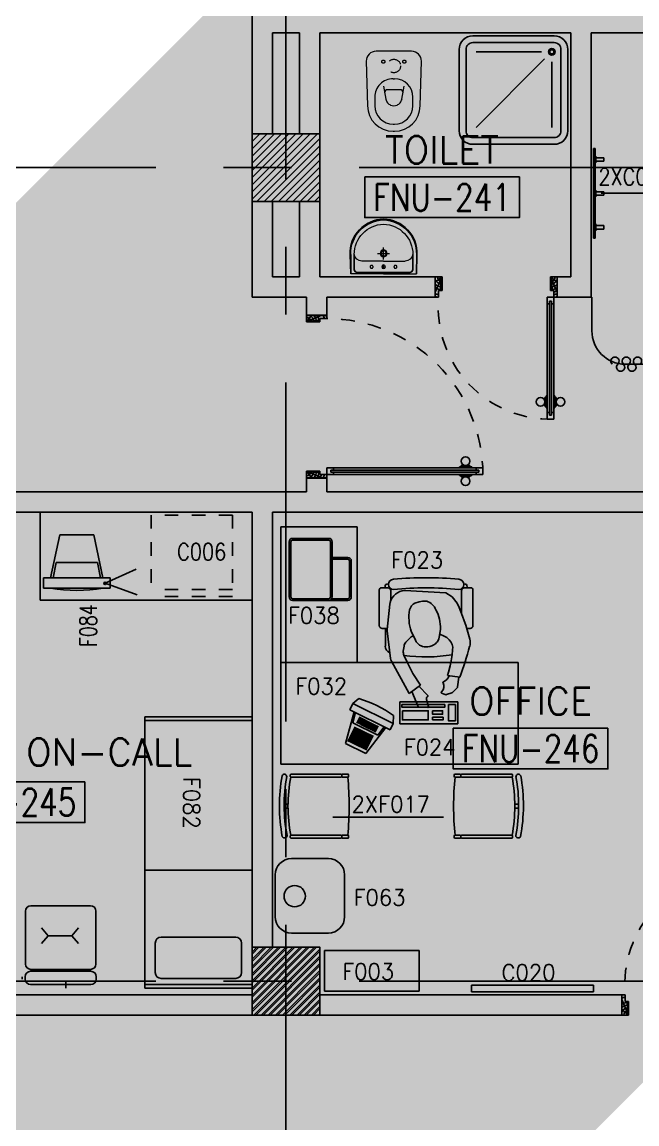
# Model space of a CAD drawing. Extents: x 88852.7 to 88945.7, y 39921.6 to 40001.1.
# Drawn here: x 88884.02 to 88888.56, y 39958.65 to 39966.77 of the extents above; entities that cross this region are included whole.
import ezdxf
from ezdxf.enums import TextEntityAlignment as Align

# ---------------------------------------------------------------- set-up
doc = ezdxf.new("R2010")
doc.units = 0
doc.header["$MEASUREMENT"] = 0
for name, pattern in [('CENTERX2', [4, 2.5, -0.5, 0.5, -0.5]), ('DASHED', [0.75, 0.5, -0.25]), ('HIDDEN', [0.375, 0.25, -0.125]), ('HIDDEN2', [0.1875, 0.125, -0.0625])]:
    doc.linetypes.add(name, pattern=pattern)
doc.layers.get('0').update_dxf_attribs({"linetype": 'CONTINUOUS'})
for name, color, linetype in [('A-TEXT', 7, 'CONTINUOUS'), ('AXES', 11, 'CENTERX2'), ('COL', 2, 'CONTINUOUS'), ('DOOR', 7, 'CONTINUOUS'), ('FIX', 3, 'CONTINUOUS'), ('HAT', 8, 'CONTINUOUS'), ('MEDICAL', 4, 'CONTINUOUS'), ('NON-MEDICAL', 4, 'CONTINUOUS'), ('RM-BOX', 4, 'CONTINUOUS'), ('RM-NAME', 2, 'CONTINUOUS'), ('RM-NO', 2, 'CONTINUOUS'), ('WALL', 4, 'CONTINUOUS')]:
    doc.layers.add(name, color=color, linetype=linetype)
doc.styles.add('ROMANS', font='ROMANS.shx', dxfattribs={"width": 0.6})
doc.dimstyles.new('DIM-OUT', dxfattribs={"dimscale": 0, "dimtxt": 0.24, "dimasz": 0.08, "dimexe": 0.02, "dimexo": 0.02, "dimgap": 0.05, "dimtad": 1, "dimdec": 0, "dimlfac": 1000, "dimzin": 0, "dimdsep": 46, "dimtxsty": 'ROMANS', "dimblk1": 'ARCHTICK', "dimblk2": 'ARCHTICK', "dimsah": 1, "dimcen": 0.01, "dimdle": 0.08, "dimclrd": 4, "dimclre": 4, "dimclrt": 2, "dimadec": 0, "dimazin": 0, "dimtp": 2, "dimtm": 2, "dimtfac": 0.114286, "dimtdec": 0, "dimtix": 1, "dimtmove": 2, "dimatfit": 3, "dimldrblk": 'ARCHTICK', "dimfxl": 0, "dimtolj": 1, "dimtzin": 0, "dimarcsym": 0})

# ---------------------------------------------------------------- blocks, each defined once
blk = doc.blocks.new('RM1')
at = {"layer": 'RM-BOX'}
blk.add_lwpolyline([(569.9, -200), (-569.9, -200), (-569.9, -500), (569.9, -500)], close=True, dxfattribs=at)
at = {"layer": 'RM-NAME', "style": 'ROMANS'}
for tag, p in [('ROOMNAME1', (0, 323.8)), ('ROOMNAME2', (0, 0))]:
    blk.add_attdef(tag, text='', height=200, dxfattribs=at).set_placement(p, align=Align.MIDDLE)
at = {"layer": 'RM-NO', "style": 'ROMANS', "width": 0.8}
blk.add_attdef('ROOMNO', text='', height=200, dxfattribs=at).set_placement((0, -350), align=Align.MIDDLE)
blk = doc.blocks.new('DOOR90')
at = {"layer": 'DOOR', "linetype": 'ByBlock'}
for p, q in [((0, 0), (-150, 0)), ((-200, -25), (-1000, -25)), ((-200, -42), (-1000, -42)), ((-200, -58), (-1000, -58)), ((-1000, -75), (-200, -75))]:
    blk.add_line(p, q, dxfattribs=at)
at = {"layer": 'DOOR', "color": 0, "linetype": 'ByBlock'}
for p, q in [((-150, 0), (-150, -25)), ((-150, 0), (0, 0)), ((0, -50), (0, 0)), ((-1050, -25), (-1050, -75)), ((-1050, -75), (-1050, -25)), ((-1000, -25), (-1050, -25)), ((-1000, -75), (-1050, -75)), ((-1020, -42), (-1020, -58)), ((-1000, -42), (-1020, -42)), ((-1000, -58), (-1020, -58)), ((-1000, -25), (-1000, -42)), ((-1000, -58), (-1000, -75)), ((-967.6, -25), (-967.6, -17.8)), ((-877.6, -17.8), (-967.6, -17.8)), ((-967.6, -75), (-967.6, -82.2)), ((-955, -17.8), (-955, -8.8)), ((-955, -8.8), (-890.2, -8.8)), ((-955, -17.8), (-890.2, -17.8)), ((-890.2, -17.8), (-890.2, -8.8)), ((-877.6, -25), (-877.6, -17.8)), ((-877.6, -75), (-877.6, -82.2)), ((-200, -42), (-200, -25)), ((-200, -25), (-150, -25)), ((-180, -42), (-200, -42)), ((-200, -75), (-200, -58)), ((-200, -58), (-180, -58)), ((-150, -75), (-200, -75)), ((-180, -58), (-180, -42)), ((-150, -75), (-150, -25)), ((-150, -25), (-100, -25)), ((-100, -25), (-100, -50)), ((-100, -50), (0, -50)), ((-877.6, -82.2), (-967.6, -82.2)), ((-955, -82.2), (-955, -91.2)), ((-955, -82.2), (-890.2, -82.2)), ((-955, -91.2), (-890.2, -91.2)), ((-890.2, -82.2), (-890.2, -91.2)), ((-150, -900), (-150, -875)), ((-150, -875), (-100, -875)), ((-100, -850), (0, -850)), ((-100, -875), (-100, -850)), ((0, -850), (0, -900)), ((0, -900), (-150, -900)), ((-150, -900), (0, -900))]:
    blk.add_line(p, q, dxfattribs=at)
at = {"layer": 'DOOR', "color": 9, "linetype": 'ByBlock'}
for p, q in [((0, -50), (-113.7, 0)), ((0, -50), (-40.1, 0)), ((0, -50), (-100, -36.6)), ((0, -850), (-113.7, -900)), ((0, -850), (-100, -863.4)), ((0, -850), (-40.1, -900))]:
    blk.add_line(p, q, dxfattribs=at)
at = {"layer": 'DOOR', "color": 0, "linetype": 'ByBlock'}
for centre in [(-922.6, 23.5), (-922.6, -123.5)]:
    blk.add_circle(centre, 32.4, dxfattribs=at)
at = {"layer": 'DOOR', "color": 9, "linetype": 'ByBlock'}
for centre, radius, start, end in [((0, -50), 74.4, 137.77643, 180), ((0, -50), 54.4, 113.20738, 180), ((0, -50), 154.4, 161.10529, 166.28577), ((0, -50), 134.4, 158.15985, 169.28002), ((0, -50), 114.4, 154.08384, 167.37743), ((0, -50), 94.4, 148.01819, 180), ((0, -50), 34.4, 90, 180), ((0, -50), 14.4, 90, 180), ((0, -850), 154.4, 193.71423, 198.89471), ((0, -850), 134.4, 190.71998, 201.84015), ((0, -850), 94.4, 180, 211.98181), ((0, -850), 74.4, 180, 222.22357), ((0, -850), 54.4, 180, 246.79262), ((0, -850), 34.4, 180, 270), ((0, -850), 14.4, 180, 270)]:
    blk.add_arc(centre, radius, start, end, dxfattribs=at)
at = {"layer": 'DOOR', "linetype": 'HIDDEN', "ltscale": 0.5}
blk.add_arc((-222.2, -50), 828.2, 178.27012, 275.00304, dxfattribs=at)
blk = doc.blocks.new('LAV1')
at = {"layer": 'FIX', "linetype": 'ByBlock', "ltscale": 0.3}
for p, q in [((-280, 210), (-275, 50)), ((-245, 210), (-245, 85)), ((245, 210), (245, 85)), ((280, 210), (275, 50)), ((0, 60), (-220.2, 60)), ((0, 60), (220.2, 60))]:
    blk.add_line(p, q, dxfattribs=at)
at = {"layer": 'FIX', "linetype": 'Continuous', "lineweight": 20}
for p, q in [((-275, 210), (-275, 50)), ((275, 210), (275, 50)), ((0, 155), (-181.4, 155)), ((0, 155), (181.4, 155)), ((0, 50), (-275, 50)), ((0, 50), (-252.5, 50)), ((0, 50), (275, 50)), ((0, 50), (252.5, 50))]:
    blk.add_line(p, q, dxfattribs=at)
at = {"layer": 'FIX', "linetype": 'DASHED', "lineweight": 20, "ltscale": 0.05}
for p, q in [((49.5, 220), (-50.5, 220)), ((-0.5, 170), (-0.5, 270)), ((-0.5, 170), (-0.5, 270))]:
    blk.add_line(p, q, dxfattribs=at)
at = {"layer": 'FIX', "lineweight": 20}
for p, q in [((15.6, 107.5), (-15.5, 107.5)), ((0, 92), (0, 123))]:
    blk.add_line(p, q, dxfattribs=at)
for centre, radius in [((-0.5, 220), 29.5), ((-0.5, 220), 22.5), ((0, 107.5), 15.5)]:
    blk.add_circle(centre, radius, dxfattribs=at)
at = {"layer": 'FIX', "linetype": 'HIDDEN', "lineweight": 20, "ltscale": 0.05}
for centre in [(-100, 107.5), (100, 107.5)]:
    blk.add_circle(centre, 12.4, dxfattribs=at)
at = {"layer": 'FIX', "linetype": 'ByBlock', "ltscale": 0.3}
for centre, radius, start, end in [((6.9, 220), 287, 91.37765, 182.00641), ((-6.9, 220), 287, 357.99359, 88.62235), ((-220.1, 84.9), 24.9, 179.70214, 269.94861), ((220.1, 84.9), 24.9, 270.05139, 0.29786)]:
    blk.add_arc(centre, radius, start, end, dxfattribs=at)
at = {"layer": 'FIX', "linetype": 'Continuous', "lineweight": 20}
for centre, radius, start, end in [((8.4, 216.7), 283.4, 91.6988, 181.35097), ((7.6, 212.5), 252.7, 91.73281, 180.48842), ((-8.4, 216.7), 283.4, 358.64903, 88.3012), ((-7.6, 212.5), 252.7, 359.51158, 88.26719), ((-179.2, 221.8), 66.9, 190.20056, 268.07863), ((179.2, 221.8), 66.9, 271.92137, 349.79944)]:
    blk.add_arc(centre, radius, start, end, dxfattribs=at)
blk = doc.blocks.new('WC1')
at = {"layer": 'FIX', "lineweight": 20}
for p, q in [((-210, 203.8), (-538, 193.8)), ((-475, 140.8), (-538, 140.8)), ((-137, 0), (-137, 130.8)), ((-727, 4.8), (-727, -4.8)), ((-674, 4.8), (-674, -4.8)), ((-533.7, 24.2), (-539.5, 0)), ((-539.5, 0), (-533.7, -24.2)), ((-394.8, 75.7), (-490.4, 60.1)), ((-339, 4.8), (-339, -4.8)), ((-137, -130.8), (-137, 0)), ((-490.4, -60.1), (-394.8, -75.7)), ((-538, -140.8), (-475, -140.8)), ((-538, -193.8), (-210, -203.8)), ((-213.2, -203.8), (-210, -203.8))]:
    blk.add_line(p, q, dxfattribs=at)
at = {"layer": 'FIX', "linetype": 'Continuous', "lineweight": 20}
blk.add_line((-420.1, -47.3), (-420.4, 44.6), dxfattribs=at)
at = {"layer": 'FIX', "linetype": 'HIDDEN', "lineweight": 20, "ltscale": 0.05}
for centre in [(-213.2, 77.5), (-213.2, -77.5)]:
    blk.add_circle(centre, 11.6, dxfattribs=at)
at = {"layer": 'FIX', "linetype": 'HIDDEN2', "lineweight": 20, "ltscale": 0.3}
blk.add_circle((-245, 0), 49.8, dxfattribs=at)
at = {"layer": 'FIX', "lineweight": 20}
for centre, radius, start, end in [((-538, 4.8), 189, 90, 180), ((-210, 130.8), 73, 360, 90), ((-538, 4.8), 136, 90, 180), ((-475, 4.8), 136, 360, 90), ((-473, -6.9), 68.2, 128.92417, 152.84682), ((-464.4, -17.6), 82, 108.49595, 128.92417), ((-538, -4.8), 189, 180, 270), ((-538, -4.8), 136, 180, 270), ((-473, 6.9), 68.2, 207.15318, 231.07583), ((-464.4, 17.6), 82, 231.07583, 251.50405), ((-475, -4.8), 136, 270, 0), ((-210, -130.8), 73, 270, 0)]:
    blk.add_arc(centre, radius, start, end, dxfattribs=at)
at = {"layer": 'FIX', "linetype": 'Continuous', "lineweight": 20}
for centre, start, end in [((-442.7, 45.5), 357.66621, 91.61215), ((-442.4, -45.6), 268.38785, 2.33379)]:
    blk.add_arc(centre, 22.3, start, end, dxfattribs=at)
blk = doc.blocks.new('SHR1')
at = {"layer": 'FIX'}
for p, q in [((-195.7, 195.7), (-700, 700)), ((-142.7, 217.7), (-142.7, 700)), ((-217.7, 142.7), (-700, 142.7))]:
    blk.add_line(p, q, dxfattribs=at)
for points in [[(-825, 125), (-825, 725, -0.414214), (-725, 825), (-125, 825, -0.414214), (-25, 725), (-25, 125, -0.414214), (-125, 25), (-725, 25, -0.414214)], [(-775, 125), (-775, 725, -0.414214), (-725, 775), (-125, 775, -0.414214), (-75, 725), (-75, 125, -0.414214), (-125, 75), (-725, 75, -0.414214)]]:
    blk.add_lwpolyline(points, format="xyb", close=True, dxfattribs=at)
for radius in [25, 15]:
    blk.add_circle((-142.7, 142.7), radius, dxfattribs=at)
blk = doc.blocks.new('DOOR100')
at = {"layer": 'DOOR', "color": 0, "linetype": 'ByBlock'}
for p, q in [((-76.1, 1251.1), (-76.1, 1301.1)), ((-76.1, 1301.1), (-26.1, 1301.1)), ((-26.1, 1301.1), (-76.1, 1301.1)), ((-26.1, 1251.1), (-26.1, 1301.1)), ((-59.1, 1251.1), (-76.1, 1251.1)), ((-59.1, 1251.1), (-59.1, 1271.1)), ((-43.1, 1271.1), (-59.1, 1271.1)), ((-43.1, 1251.1), (-43.1, 1271.1)), ((-26.1, 1251.1), (-43.1, 1251.1)), ((-92.3, 1206.1), (-92.3, 1141.3)), ((-83.3, 1206.1), (-92.3, 1206.1)), ((-83.3, 1141.3), (-92.3, 1141.3)), ((-83.3, 1128.7), (-83.3, 1218.7)), ((-76.1, 1218.7), (-83.3, 1218.7)), ((-83.3, 1206.1), (-83.3, 1141.3)), ((-26.1, 1218.7), (-18.9, 1218.7)), ((-18.9, 1128.7), (-18.9, 1218.7)), ((-18.9, 1206.1), (-18.9, 1141.3)), ((-18.9, 1206.1), (-9.9, 1206.1)), ((-18.9, 1141.3), (-9.9, 1141.3)), ((-9.9, 1206.1), (-9.9, 1141.3)), ((-76.1, 1128.7), (-83.3, 1128.7)), ((-26.1, 1128.7), (-18.9, 1128.7)), ((-76.1, 200), (-59.1, 200)), ((-76.1, 150), (-76.1, 200)), ((-59.1, 200), (-59.1, 180)), ((-59.1, 180), (-43.1, 180)), ((-43.1, 200), (-26.1, 200)), ((-43.1, 180), (-43.1, 200)), ((-26.1, 200), (-26.1, 150)), ((-1201.1, 0), (-1201.1, 150)), ((-1201.1, 150), (-1176.1, 150)), ((-1201.1, 150), (-1201.1, 0)), ((-1176.1, 150), (-1176.1, 100)), ((-1176.1, 100), (-1151.1, 100)), ((-1151.1, 100), (-1151.1, 0)), ((-76.1, 150), (-26.1, 150)), ((-51.1, 100), (-51.1, 0)), ((-26.1, 100), (-51.1, 100)), ((-1.1, 150), (-26.1, 150)), ((-26.1, 150), (-26.1, 100)), ((-1.1, 150), (-1.1, 0)), ((-1151.1, 0), (-1201.1, 0)), ((-51.1, 0), (-1.1, 0))]:
    blk.add_line(p, q, dxfattribs=at)
at = {"layer": 'DOOR', "linetype": 'ByBlock'}
for p, q in [((-76.1, 1251.1), (-76.1, 200)), ((-59.1, 200), (-59.1, 1251.1)), ((-43.1, 200), (-43.1, 1251.1)), ((-26.1, 200), (-26.1, 1251.1))]:
    blk.add_line(p, q, dxfattribs=at)
at = {"layer": 'DOOR', "color": 9, "linetype": 'ByBlock'}
for p, q in [((-1151.1, 0), (-1201.1, 113.7)), ((-1151.1, 0), (-1164.4, 100)), ((-51.1, 0), (-1.1, 113.7)), ((-51.1, 0), (-37.7, 100)), ((-1151.1, 0), (-1201.1, 40.1)), ((-51.1, 0), (-1.1, 40.1))]:
    blk.add_line(p, q, dxfattribs=at)
at = {"layer": 'DOOR', "color": 0, "linetype": 'ByBlock'}
for centre in [(-124.6, 1173.7), (22.5, 1173.7)]:
    blk.add_circle(centre, 32.4, dxfattribs=at)
at = {"layer": 'DOOR', "linetype": 'HIDDEN', "ltscale": 0.5}
blk.add_arc((-26.8, 151.9), 1149.2, 89.96096, 180.09315, dxfattribs=at)
at = {"layer": 'DOOR', "color": 9, "linetype": 'ByBlock'}
for centre, radius, start, end in [((-1151.1, 0), 154.4, 103.71423, 108.89471), ((-1151.1, 0), 134.4, 100.71998, 111.84015), ((-1151.1, 0), 94.4, 90, 121.98181), ((-51.1, 0), 94.4, 58.01819, 90), ((-51.1, 0), 134.4, 68.15985, 79.28002), ((-51.1, 0), 114.4, 64.08384, 77.37743), ((-51.1, 0), 154.4, 71.10529, 76.28577), ((-1151.1, 0), 74.4, 90, 132.22357), ((-1151.1, 0), 54.4, 90, 156.79262), ((-1151.1, 0), 34.4, 90, 180), ((-1151.1, 0), 14.4, 90, 180), ((-51.1, 0), 74.4, 47.77643, 90), ((-51.1, 0), 54.4, 23.20738, 90), ((-51.1, 0), 34.4, 0, 90), ((-51.1, 0), 14.4, 0, 90)]:
    blk.add_arc(centre, radius, start, end, dxfattribs=at)
blk = doc.blocks.new('COL50')
at = {"layer": 'COL'}
blk.add_lwpolyline([(-250, 250), (-250, -250), (250, -250), (250, 250)], close=True, dxfattribs=at)
blk = doc.blocks.new('*X538')
at = {"color": 0}
for p, q in [((245928.6, 155507.3), (246411, 155989.7)), ((245928.6, 155560.3), (246358, 155989.7)), ((245928.6, 155613.3), (246304.9, 155989.7)), ((245928.6, 155666.4), (246251.9, 155989.7)), ((245928.6, 155719.4), (246198.9, 155989.7)), ((245928.6, 155772.4), (246145.8, 155989.7)), ((245928.6, 155825.5), (246092.8, 155989.7)), ((245928.6, 155878.5), (246039.8, 155989.7)), ((245928.6, 155931.5), (245986.7, 155989.7)), ((245964, 155489.7), (246428.6, 155954.2)), ((246017.1, 155489.7), (246428.6, 155901.2)), ((246070.1, 155489.7), (246428.6, 155848.2)), ((246123.1, 155489.7), (246428.6, 155795.1)), ((246176.2, 155489.7), (246428.6, 155742.1)), ((246229.2, 155489.7), (246428.6, 155689.1)), ((246282.2, 155489.7), (246428.6, 155636)), ((246335.3, 155489.7), (246428.6, 155583)), ((246388.3, 155489.7), (246428.6, 155530))]:
    blk.add_line(p, q, dxfattribs=at)
blk = doc.blocks.new('*X539')
at = {"color": 0}
for p, q in [((245928.6, 149514.5), (246403.7, 149989.7)), ((245928.6, 149567.6), (246350.7, 149989.7)), ((245928.6, 149620.6), (246297.7, 149989.7)), ((245928.6, 149673.6), (246244.6, 149989.7)), ((245928.6, 149726.7), (246191.6, 149989.7)), ((245928.6, 149779.7), (246138.6, 149989.7)), ((245928.6, 149832.7), (246085.5, 149989.7)), ((245928.6, 149885.8), (246032.5, 149989.7)), ((245928.6, 149938.8), (245979.5, 149989.7)), ((245956.8, 149489.7), (246428.6, 149961.5)), ((246009.8, 149489.7), (246428.6, 149908.5)), ((246062.8, 149489.7), (246428.6, 149855.4)), ((246115.9, 149489.7), (246428.6, 149802.4)), ((246168.9, 149489.7), (246428.6, 149749.4)), ((246221.9, 149489.7), (246428.6, 149696.3)), ((246275, 149489.7), (246428.6, 149643.3)), ((246328, 149489.7), (246428.6, 149590.3)), ((246381, 149489.7), (246428.6, 149537.2))]:
    blk.add_line(p, q, dxfattribs=at)
blk = doc.blocks.new('*X527')
at = {"color": 0}
for p, q in [((203888.6, 149529.7), (204348.6, 149989.7)), ((203888.6, 149582.8), (204295.5, 149989.7)), ((203888.6, 149635.8), (204242.5, 149989.7)), ((203888.6, 149688.8), (204189.5, 149989.7)), ((203888.6, 149741.9), (204136.4, 149989.7)), ((203888.6, 149794.9), (204083.4, 149989.7)), ((203888.6, 149847.9), (204030.4, 149989.7)), ((203888.6, 149901), (203977.3, 149989.7)), ((203888.6, 149954), (203924.3, 149989.7)), ((203901.6, 149489.7), (204388.6, 149976.7)), ((203954.6, 149489.7), (204388.6, 149923.7)), ((204007.7, 149489.7), (204388.6, 149870.6)), ((204060.7, 149489.7), (204388.6, 149817.6)), ((204113.7, 149489.7), (204388.6, 149764.6)), ((204166.8, 149489.7), (204388.6, 149711.5)), ((204219.8, 149489.7), (204388.6, 149658.5)), ((204272.8, 149489.7), (204388.6, 149605.5)), ((204325.9, 149489.7), (204388.6, 149552.4)), ((204378.9, 149489.7), (204388.6, 149499.4))]:
    blk.add_line(p, q, dxfattribs=at)

msp = doc.modelspace()

# ---------------------------------------------------------------- linework, layer by layer
at = {"layer": 'AXES'}
for p, q in [((88885.9703, 39921.6153), (88885.9703, 40000.4279)), ((88945.0103, 39965.6996), (88876.9703, 39965.6996)), ((88945.0103, 39959.6996), (88876.9703, 39959.6996))]:
    msp.add_line(p, q, dxfattribs=at)
at = {"layer": 'MEDICAL'}
for p, q in [((88888.2248, 39964.7446), (88888.2248, 39964.4958)), ((88890.339, 39964.2498), (88888.4709, 39964.2498)), ((88884.2348, 39962.6752), (88884.3034, 39962.9916)), ((88884.3034, 39962.9916), (88884.5529, 39962.9916)), ((88884.6215, 39962.6752), (88884.5529, 39962.9916)), ((88884.2535, 39962.6752), (88884.2754, 39962.7877)), ((88884.2754, 39962.7877), (88884.5809, 39962.7877)), ((88884.6028, 39962.6752), (88884.5809, 39962.7877)), ((88884.6377, 39962.6341), (88884.8664, 39962.7389)), ((88884.1821, 39962.6752), (88884.1821, 39962.5979)), ((88884.1821, 39962.6752), (88884.6742, 39962.6752)), ((88884.6377, 39962.6341), (88884.8745, 39962.5493)), ((88884.6742, 39962.6752), (88884.6742, 39962.5979)), ((88884.1821, 39962.5979), (88884.6742, 39962.5979)), ((88886.4403, 39961.7015), (88886.4634, 39961.7481)), ((88886.4634, 39961.7481), (88886.5078, 39961.7842)), ((88886.4634, 39961.7481), (88886.7602, 39961.6007)), ((88886.8098, 39961.7587), (88886.8098, 39961.5978)), ((88886.8098, 39961.7587), (88887.2358, 39961.7587)), ((88887.2358, 39961.7587), (88887.2358, 39961.5978)), ((88886.472, 39961.6857), (88886.4082, 39961.4532)), ((88886.4403, 39961.7015), (88886.737, 39961.5541)), ((88886.4833, 39961.6801), (88886.4629, 39961.6057)), ((88886.4935, 39961.6015), (88886.5168, 39961.6484)), ((88886.5037, 39961.5965), (88886.527, 39961.6434)), ((88886.5138, 39961.5914), (88886.5371, 39961.6384)), ((88886.5239, 39961.5864), (88886.5472, 39961.6333)), ((88886.7602, 39961.6007), (88886.7621, 39961.6579)), ((88886.4272, 39961.468), (88886.4807, 39961.5757)), ((88886.4374, 39961.463), (88886.4909, 39961.5707)), ((88886.4475, 39961.4579), (88886.501, 39961.5656)), ((88886.4576, 39961.4529), (88886.5111, 39961.5606)), ((88886.4629, 39961.6057), (88886.6471, 39961.5142)), ((88886.4678, 39961.4479), (88886.5213, 39961.5556)), ((88886.4779, 39961.4428), (88886.5314, 39961.5506)), ((88886.5341, 39961.5814), (88886.5574, 39961.6283)), ((88886.5442, 39961.5763), (88886.5675, 39961.6233)), ((88886.5543, 39961.5713), (88886.5776, 39961.6182)), ((88886.7053, 39961.5699), (88886.5586, 39961.3784)), ((88886.5645, 39961.5663), (88886.5878, 39961.6132)), ((88886.5746, 39961.5612), (88886.5979, 39961.6082)), ((88886.5847, 39961.5562), (88886.608, 39961.6032)), ((88886.5949, 39961.5512), (88886.6182, 39961.5981)), ((88886.605, 39961.5461), (88886.6283, 39961.5931)), ((88886.6151, 39961.5411), (88886.6384, 39961.5881)), ((88886.6253, 39961.5361), (88886.6486, 39961.583)), ((88886.694, 39961.5755), (88886.6471, 39961.5142)), ((88886.737, 39961.5541), (88886.7602, 39961.6007)), ((88886.8098, 39961.5978), (88887.2358, 39961.5978)), ((88886.488, 39961.4378), (88886.5415, 39961.5455)), ((88886.4982, 39961.4328), (88886.5517, 39961.5405)), ((88886.5083, 39961.4278), (88886.5618, 39961.5355)), ((88886.5184, 39961.4227), (88886.5719, 39961.5304)), ((88886.5286, 39961.4177), (88886.5821, 39961.5254)), ((88886.5387, 39961.4127), (88886.5922, 39961.5204)), ((88886.5488, 39961.4076), (88886.6023, 39961.5153)), ((88886.559, 39961.4026), (88886.6125, 39961.5103)), ((88886.4082, 39961.4532), (88886.5586, 39961.3784))]:
    msp.add_line(p, q, dxfattribs=at)
at = {"layer": 'MEDICAL', "color": 202, "linetype": 'DASHED', "ltscale": 0.2}
for p, q in [((88885.5762, 39963.1376), (88884.9762, 39963.1376)), ((88884.9762, 39963.1376), (88884.9762, 39962.5376)), ((88885.5762, 39963.1376), (88885.5762, 39962.5376)), ((88885.5762, 39962.5876), (88884.9762, 39962.5876)), ((88885.5762, 39962.5376), (88884.9762, 39962.5376))]:
    msp.add_line(p, q, dxfattribs=at)
at = {"layer": 'MEDICAL', "const_width": 0.000738}
for points in [[(88884.866, 39962.7389, 1), (88884.8667, 39962.7389, 1)], [(88884.8745, 39962.5493, 1), (88884.8752, 39962.5493, 1)]]:
    msp.add_lwpolyline(points, format="xyb", close=True, dxfattribs=at)
at = {"layer": 'MEDICAL'}
for points in [[(88886.825, 39961.7394), (88886.825, 39961.72), (88887.1411, 39961.72), (88887.1411, 39961.7394)], [(88887.167, 39961.7394), (88887.167, 39961.6201), (88887.2186, 39961.6201), (88887.2186, 39961.7394)], [(88886.8283, 39961.6942), (88886.8283, 39961.6265), (88887.0186, 39961.6265), (88887.0186, 39961.6942)], [(88887.0508, 39961.6942), (88887.0508, 39961.6684), (88887.125, 39961.6684), (88887.125, 39961.6942)], [(88887.0508, 39961.6265), (88887.0508, 39961.6459), (88887.1282, 39961.6459), (88887.1282, 39961.6265)]]:
    msp.add_lwpolyline(points, close=True, dxfattribs=at)
for radius in [0.00868, 0.00533]:
    msp.add_circle((88884.6372, 39962.6337), radius, dxfattribs=at)
for centre, radius, start, end in [((88888.4709, 39964.4958), 0.2461, 180, 270), ((88884.4282, 39963.7678), 1.1858, 260.61528, 279.38472), ((88886.2731, 39960.9923), 0.8259, 53.69658, 73.49183)]:
    msp.add_arc(centre, radius, start, end, dxfattribs=at)
at = {"layer": 'MEDICAL', "color": 15}
for centre, start, end in [((88888.3951, 39964.2724), 313.56836, 226.43164), ((88888.4368, 39964.2286), 133.56836, 46.43164), ((88888.4785, 39964.2724), 313.56836, 226.43164), ((88888.5201, 39964.2286), 133.56836, 46.43164), ((88888.5618, 39964.2724), 313.56836, 226.43164)]:
    msp.add_arc(centre, 0.0302, start, end, dxfattribs=at)
at = {"layer": 'NON-MEDICAL'}
for p, q in [((88888.2373, 39965.8398), (88888.25, 39965.8398)), ((88888.2373, 39965.8398), (88888.2373, 39965.1794)), ((88888.25, 39965.8398), (88888.25, 39965.1794)), ((88888.25, 39965.7846), (88888.255, 39965.7846)), ((88888.255, 39965.7846), (88888.255, 39965.7346)), ((88888.25, 39965.7346), (88888.255, 39965.7346)), ((88888.255, 39965.7723), (88888.3135, 39965.7723)), ((88888.255, 39965.7469), (88888.3135, 39965.7469)), ((88888.3135, 39965.7723), (88888.3135, 39965.7469)), ((88888.25, 39965.5346), (88888.255, 39965.5346)), ((88888.255, 39965.5346), (88888.255, 39965.4846)), ((88888.25, 39965.4846), (88888.255, 39965.4846)), ((88888.255, 39965.5223), (88888.3135, 39965.5223)), ((88888.255, 39965.4969), (88888.3135, 39965.4969)), ((88888.3135, 39965.5223), (88888.3135, 39965.4969)), ((88888.25, 39965.2846), (88888.255, 39965.2846)), ((88888.25, 39965.2346), (88888.255, 39965.2346)), ((88888.255, 39965.2846), (88888.255, 39965.2346)), ((88888.255, 39965.2723), (88888.3135, 39965.2723)), ((88888.255, 39965.2469), (88888.3135, 39965.2469)), ((88888.3135, 39965.2723), (88888.3135, 39965.2469)), ((88888.2373, 39965.1794), (88888.25, 39965.1794)), ((88886.4953, 39963.0498), (88885.9328, 39963.0498)), ((88885.9328, 39963.0498), (88885.9328, 39962.0498)), ((88886.4953, 39962.0498), (88886.4953, 39963.0498)), ((88885.9941, 39962.9406), (88885.9941, 39962.5331)), ((88885.9941, 39962.9406), (88885.9941, 39962.5331)), ((88886.0066, 39962.9406), (88886.0066, 39962.5331)), ((88886.0066, 39962.9406), (88886.0066, 39962.5331)), ((88886.2854, 39962.9656), (88886.0191, 39962.9656)), ((88886.2854, 39962.9656), (88886.0191, 39962.9656)), ((88886.2854, 39962.9531), (88886.0191, 39962.9531)), ((88886.2854, 39962.9531), (88886.0191, 39962.9531)), ((88886.2979, 39962.9406), (88886.2979, 39962.5331)), ((88886.2979, 39962.9406), (88886.2979, 39962.5331)), ((88886.3104, 39962.9406), (88886.3104, 39962.5331)), ((88886.3104, 39962.9406), (88886.3104, 39962.5331)), ((88886.3104, 39962.8244), (88886.4266, 39962.8244)), ((88886.3104, 39962.8244), (88886.4266, 39962.8244)), ((88886.3104, 39962.8119), (88886.4266, 39962.8119)), ((88886.3104, 39962.8119), (88886.4266, 39962.8119)), ((88886.4391, 39962.5331), (88886.4391, 39962.7994)), ((88886.4391, 39962.5331), (88886.4391, 39962.7994)), ((88886.4516, 39962.5331), (88886.4516, 39962.7994)), ((88886.4516, 39962.5331), (88886.4516, 39962.7994)), ((88886.7006, 39962.6008), (88886.7006, 39962.6086)), ((88886.726, 39962.6304), (88886.7224, 39962.6304)), ((88887.2844, 39962.6304), (88887.2808, 39962.6304)), ((88887.3062, 39962.6008), (88887.3062, 39962.6086)), ((88886.6581, 39962.3222), (88886.6581, 39962.5863)), ((88886.7219, 39962.6008), (88886.6726, 39962.6008)), ((88886.7431, 39962.508), (88886.7431, 39962.5797)), ((88887.1481, 39962.5639), (88886.8461, 39962.5803)), ((88887.1957, 39962.5341), (88887.1481, 39962.5639)), ((88887.2317, 39962.4881), (88887.1957, 39962.5341)), ((88887.2637, 39962.412), (88887.2637, 39962.5797)), ((88887.3342, 39962.6008), (88887.2848, 39962.6008)), ((88887.3487, 39962.3222), (88887.3487, 39962.5863)), ((88886.0191, 39962.5206), (88886.2854, 39962.5206)), ((88886.0191, 39962.5206), (88886.2854, 39962.5206)), ((88886.0191, 39962.5081), (88886.2854, 39962.5081)), ((88886.0191, 39962.5081), (88886.2854, 39962.5081)), ((88886.4266, 39962.5081), (88886.2854, 39962.5081)), ((88886.4266, 39962.5081), (88886.2854, 39962.5081)), ((88886.4266, 39962.5206), (88886.307, 39962.5206)), ((88886.4266, 39962.5206), (88886.307, 39962.5206)), ((88886.7364, 39962.4808), (88886.7172, 39962.2941)), ((88886.7379, 39962.4928), (88886.7364, 39962.4808)), ((88886.7179, 39962.3009), (88886.6793, 39962.3009)), ((88886.7026, 39962.1706), (88886.7026, 39962.3009)), ((88886.7173, 39962.2826), (88886.7406, 39962.0795)), ((88887.3274, 39962.3009), (88887.3025, 39962.3009)), ((88886.8537, 39962.1987), (88886.8919, 39962.2401)), ((88886.8919, 39962.2401), (88886.9095, 39962.2459)), ((88887.1036, 39962.2591), (88887.1355, 39962.2447)), ((88887.1355, 39962.2447), (88887.1562, 39962.234)), ((88887.1562, 39962.234), (88887.1731, 39962.2179)), ((88886.8351, 39962.1327), (88886.8402, 39962.1699)), ((88887.198, 39962.1408), (88887.1942, 39962.107)), ((88887.1984, 39962.1432), (88887.198, 39962.1408)), ((88885.9328, 39962.0498), (88885.9328, 39961.2998)), ((88885.9328, 39962.0498), (88885.9328, 39961.2998)), ((88887.6828, 39962.0498), (88885.9328, 39962.0498)), ((88885.9328, 39962.0498), (88886.4953, 39962.0498)), ((88886.7469, 39962.0599), (88886.8778, 39961.8223)), ((88886.863, 39962.0516), (88886.8394, 39962.1035)), ((88886.9052, 39961.9688), (88886.863, 39962.0516)), ((88887.1874, 39962.0633), (88887.1797, 39962.0242)), ((88887.1942, 39962.107), (88887.1874, 39962.0633)), ((88887.6828, 39961.2998), (88887.6828, 39962.0498)), ((88886.9621, 39961.8837), (88886.9052, 39961.9688)), ((88887.1683, 39961.9797), (88887.1614, 39961.9534)), ((88887.1797, 39962.0242), (88887.1683, 39961.9797)), ((88886.8778, 39961.8223), (88886.9621, 39961.8837)), ((88887.1614, 39961.9534), (88887.2508, 39961.9415)), ((88885.9328, 39961.2998), (88887.6828, 39961.2998)), ((88886.0021, 39961.2221), (88886.0054, 39961.2253)), ((88886.0054, 39961.2253), (88886.3789, 39961.2253)), ((88886.3821, 39961.2221), (88886.3789, 39961.2253)), ((88887.2599, 39961.2221), (88887.2632, 39961.2253)), ((88887.6367, 39961.2253), (88887.2632, 39961.2253)), ((88887.6399, 39961.2221), (88887.6367, 39961.2253)), ((88886.0021, 39961.2221), (88886.0021, 39961.2086)), ((88886.0021, 39961.2086), (88886.0054, 39961.2053)), ((88886.0054, 39961.2053), (88886.3789, 39961.2053)), ((88886.3789, 39961.2053), (88886.3821, 39961.2086)), ((88886.3821, 39961.2221), (88886.3821, 39961.2086)), ((88887.2599, 39961.2221), (88887.2599, 39961.2086)), ((88887.2632, 39961.2053), (88887.2599, 39961.2086)), ((88887.6367, 39961.2053), (88887.2632, 39961.2053)), ((88887.6399, 39961.2086), (88887.6367, 39961.2053)), ((88887.6399, 39961.2221), (88887.6399, 39961.2086)), ((88885.9569, 39961.006), (88885.985, 39961.006)), ((88887.6851, 39961.006), (88887.6571, 39961.006)), ((88885.9569, 39960.9755), (88885.985, 39960.9755)), ((88887.6852, 39960.9755), (88887.6571, 39960.9755)), ((88886.0021, 39960.7721), (88886.0054, 39960.7753)), ((88886.0021, 39960.7721), (88886.0021, 39960.7586)), ((88886.0021, 39960.7586), (88886.0054, 39960.7553)), ((88886.0054, 39960.7753), (88886.3789, 39960.7753)), ((88886.0054, 39960.7553), (88886.3789, 39960.7553)), ((88886.3821, 39960.7721), (88886.3789, 39960.7753)), ((88886.3789, 39960.7553), (88886.3821, 39960.7586)), ((88886.3821, 39960.7721), (88886.3821, 39960.7586)), ((88887.2599, 39960.7721), (88887.2632, 39960.7753)), ((88887.2599, 39960.7721), (88887.2599, 39960.7586)), ((88887.2632, 39960.7553), (88887.2599, 39960.7586)), ((88887.6367, 39960.7753), (88887.2632, 39960.7753)), ((88887.6367, 39960.7553), (88887.2632, 39960.7553)), ((88887.6399, 39960.7721), (88887.6367, 39960.7753)), ((88887.6399, 39960.7586), (88887.6367, 39960.7553)), ((88887.6399, 39960.7721), (88887.6399, 39960.7586)), ((88886.0109, 39960.6034), (88886.2825, 39960.6034)), ((88885.8906, 39960.1751), (88885.8906, 39960.4831)), ((88886.4028, 39960.4831), (88886.4028, 39960.1751)), ((88884.5296, 39960.2562), (88884.0904, 39960.2562)), ((88884.0504, 39959.8262), (88884.0504, 39960.2162)), ((88884.0504, 39959.8262), (88884.0504, 39960.2162)), ((88884.5696, 39959.8262), (88884.5696, 39960.2162)), ((88884.217, 39960.0351), (88884.1683, 39960.0935)), ((88884.3921, 39960.0351), (88884.4407, 39960.0935)), ((88884.217, 39960.0351), (88884.1683, 39959.9767)), ((88884.217, 39960.0351), (88884.3921, 39960.0351)), ((88884.3921, 39960.0351), (88884.4407, 39959.9767)), ((88886.2825, 39960.0548), (88886.0109, 39960.0548)), ((88886.2531, 39959.9266), (88886.9531, 39959.9266)), ((88886.2531, 39959.6266), (88886.2531, 39959.9266)), ((88886.9531, 39959.9266), (88886.9531, 39959.6266)), ((88884.5322, 39959.7724), (88884.0878, 39959.7724)), ((88884.5296, 39959.7862), (88884.0904, 39959.7862)), ((88884.3475, 39959.6988), (88883.3475, 39959.6988)), ((88884.0249, 39959.7152), (88884.0249, 39959.7324)), ((88884.0478, 39959.7152), (88884.0478, 39959.7324)), ((88884.0478, 39959.7152), (88884.0478, 39959.7324)), ((88884.3475, 39959.6488), (88884.3475, 39959.6988)), ((88884.5722, 39959.7152), (88884.5722, 39959.7324)), ((88884.5322, 39959.6752), (88884.0878, 39959.6752)), ((88886.9531, 39959.6266), (88886.2531, 39959.6266)), ((88887.3377, 39959.6712), (88887.3377, 39959.6212)), ((88888.2377, 39959.6712), (88887.3377, 39959.6712)), ((88887.3377, 39959.6212), (88888.2377, 39959.6212)), ((88888.2377, 39959.6212), (88888.2377, 39959.6712))]:
    msp.add_line(p, q, dxfattribs=at)
at = {"layer": 'NON-MEDICAL', "linetype": 'ByBlock', "ltscale": 0.3}
for p, q in [((88884.1583, 39962.5096), (88884.1583, 39963.1596)), ((88885.7203, 39962.5096), (88884.1583, 39962.5096))]:
    msp.add_line(p, q, dxfattribs=at)
at = {"layer": 'NON-MEDICAL', "ltscale": 600}
for p, q in [((88884.929, 39959.6486), (88884.929, 39961.6486)), ((88884.929, 39961.6486), (88885.7203, 39961.6486)), ((88885.7203, 39961.6486), (88885.7203, 39959.6486)), ((88884.929, 39961.6227), (88885.7203, 39961.6227)), ((88884.929, 39960.5171), (88885.7203, 39960.5171)), ((88885.5995, 39960.0239), (88885.0498, 39960.0239)), ((88885.0065, 39959.7632), (88885.0065, 39959.9807)), ((88885.6428, 39959.9807), (88885.6428, 39959.7632)), ((88885.5995, 39959.7199), (88885.0498, 39959.7199)), ((88885.7203, 39959.6746), (88884.929, 39959.6746)), ((88885.7203, 39959.6486), (88884.929, 39959.6486))]:
    msp.add_line(p, q, dxfattribs=at)
at = {"layer": 'NON-MEDICAL'}
for points in [[(88887.1088, 39962.297, 0.128062), (88887.0758, 39962.4381, 0.215717), (88887.0082, 39962.5024), (88886.9753, 39962.5016), (88886.9523, 39962.4978), (88886.9208, 39962.4878, 0.242433), (88886.8818, 39962.4387, 0.136513), (88886.8941, 39962.28), (88886.9251, 39962.214, 0.297129), (88887.0005, 39962.1648, 0.138986), (88887.0604, 39962.1804, 0.105167), (88887.0862, 39962.2033), (88887.0969, 39962.2241), (88887.1023, 39962.2486), (88887.1084, 39962.2969)], [(88886.9498, 39961.8743), (88887.0152, 39961.8077, -0.445833), (88887.0146, 39961.7986), (88887.0128, 39961.7972, 0.30427), (88887.0066, 39961.7777), (88887.0217, 39961.7254, -0.509983), (88887.0156, 39961.7175), (88886.9573, 39961.7196, -0.292523), (88886.941, 39961.7309), (88886.8969, 39961.8359)], [(88887.2436, 39961.9423), (88887.235, 39961.8711, -0.166504), (88887.2305, 39961.8618), (88887.1986, 39961.8297, -0.116666), (88887.1924, 39961.8258), (88887.1545, 39961.813, -0.181583), (88887.1433, 39961.8133), (88887.1175, 39961.824, -0.566275), (88887.1162, 39961.833, 0.372711), (88887.1277, 39961.9005, -0.458371), (88887.1302, 39961.9081, 0.210622), (88887.1719, 39961.952)]]:
    msp.add_lwpolyline(points, format="xyb", dxfattribs=at)
for points in [[(88886.3854, 39961.2253), (88886.4289, 39961.2253), (88886.4321, 39961.2221), (88886.4321, 39961.2086), (88886.4289, 39961.2053), (88886.3854, 39961.2053), (88886.3821, 39961.2086), (88886.3821, 39961.2221)], [(88887.2567, 39961.2253), (88887.2132, 39961.2253), (88887.2099, 39961.2221), (88887.2099, 39961.2086), (88887.2132, 39961.2053), (88887.2567, 39961.2053), (88887.2599, 39961.2086), (88887.2599, 39961.2221)], [(88886.3854, 39960.7753), (88886.4289, 39960.7753), (88886.4321, 39960.7721), (88886.4321, 39960.7586), (88886.4289, 39960.7553), (88886.3854, 39960.7553), (88886.3821, 39960.7586), (88886.3821, 39960.7721)], [(88887.2567, 39960.7753), (88887.2132, 39960.7753), (88887.2099, 39960.7721), (88887.2099, 39960.7586), (88887.2132, 39960.7553), (88887.2567, 39960.7553), (88887.2599, 39960.7586), (88887.2599, 39960.7721)]]:
    msp.add_lwpolyline(points, close=True, dxfattribs=at)
msp.add_circle((88886.0348, 39960.3265), 0.0787, dxfattribs=at)
for centre, radius, start, end in [((88886.0191, 39962.9406), 0.025, 90, 180), ((88886.0191, 39962.9406), 0.025, 90, 180), ((88886.0191, 39962.9406), 0.0125, 90, 180), ((88886.0191, 39962.9406), 0.0125, 90, 180), ((88886.2854, 39962.9406), 0.025, 0, 90), ((88886.2854, 39962.9406), 0.025, 0, 90), ((88886.2854, 39962.9406), 0.0125, 0, 90), ((88886.2854, 39962.9406), 0.0125, 0, 90), ((88886.4266, 39962.7994), 0.025, 0, 90), ((88886.4266, 39962.7994), 0.025, 0, 90), ((88886.4266, 39962.7994), 0.0125, 0, 90), ((88886.4266, 39962.7994), 0.0125, 0, 90), ((88886.7224, 39962.6086), 0.0218, 90, 180), ((88886.7631, 39962.6261), 0.0374, 90, 270), ((88887.0034, 39960.1919), 2.4833, 84.44787, 95.55213), ((88887.2436, 39962.6261), 0.0374, 270, 90), ((88887.2844, 39962.6086), 0.0218, 0, 90), ((88886.0191, 39962.5331), 0.025, 180, 270), ((88886.0191, 39962.5331), 0.025, 180, 270), ((88886.0191, 39962.5331), 0.0125, 180, 270), ((88886.0191, 39962.5331), 0.0125, 180, 270), ((88886.2854, 39962.5331), 0.0125, 270, 0), ((88886.2854, 39962.5331), 0.0125, 270, 0), ((88886.2854, 39962.5331), 0.025, 270, 0), ((88886.2854, 39962.5331), 0.025, 270, 0), ((88886.4266, 39962.5331), 0.025, 270, 0), ((88886.4266, 39962.5331), 0.025, 270, 0), ((88886.4266, 39962.5331), 0.0125, 270, 0), ((88886.4266, 39962.5331), 0.0125, 270, 0), ((88886.6726, 39962.5863), 0.0145, 90, 180), ((88886.7219, 39962.5797), 0.0211, 0, 90), ((88886.8516, 39962.4629), 0.1176, 92.67494, 165.29345), ((88887.0034, 39960.1916), 2.4092, 84.2765, 95.7235), ((88887.2848, 39962.5797), 0.0211, 90, 180), ((88887.3342, 39962.5863), 0.0145, 0, 90), ((88885.7524, 39961.8222), 1.6223, 14.29232, 24.23439), ((88886.6793, 39962.3222), 0.0213, 180, 270), ((88886.77, 39962.2886), 0.0531, 174.13003, 186.56656), ((88887.3274, 39962.3222), 0.0213, 270, 0), ((88886.8928, 39962.1627), 0.0531, 137.38127, 172.24497), ((88887.1144, 39962.1564), 0.085, 351.07134, 46.37618), ((88887.2215, 39962.1964), 0.1063, 345.057, 14.29232), ((88886.7548, 39962.1706), 0.0523, 180, 248.59125), ((88886.8878, 39962.1255), 0.0531, 172.24497, 204.4377), ((88885.0646, 39962.7721), 2.3386, 339.19751, 345.057), ((88886.7934, 39962.0856), 0.0531, 186.56656, 208.84109), ((88887.0034, 39963.2271), 1.1363, 261.72399, 279.66859), ((88885.9582, 39961.2077), 0.018, 359.44312, 157.64656), ((88887.6838, 39961.2077), 0.018, 22.35344, 180.55688), ((88887.1349, 39960.995), 1.2133, 169.57711, 190.84799), ((88887.1349, 39960.995), 1.178, 169.5839, 190.82925), ((88887.1288, 39960.9903), 1.1438, 169.16569, 190.83431), ((88884.2446, 39960.9903), 2.1916, 354.36999, 5.63001), ((88889.3975, 39960.9903), 2.1916, 174.36999, 185.63001), ((88886.5133, 39960.9903), 1.1438, 349.16569, 10.83431), ((88886.5071, 39960.995), 1.178, 349.17075, 10.4161), ((88886.5072, 39960.995), 1.2133, 349.15201, 10.42289), ((88885.9599, 39960.7735), 0.018, 202.35344, 0.55688), ((88887.6822, 39960.7735), 0.018, 179.44312, 337.64656), ((88886.0109, 39960.4831), 0.1203, 90, 180), ((88886.2825, 39960.4831), 0.1203, 0, 90), ((88884.0904, 39960.2162), 0.04, 90, 180), ((88884.5296, 39960.2162), 0.04, 0, 90), ((88886.0109, 39960.1751), 0.1203, 180, 270), ((88886.2825, 39960.1751), 0.1203, 270, 0), ((88884.0878, 39959.7324), 0.04, 90, 180), ((88884.0904, 39959.8262), 0.04, 180, 270), ((88884.5296, 39959.8262), 0.04, 270, 0), ((88884.5322, 39959.7324), 0.04, 0, 90), ((88884.0878, 39959.7152), 0.04, 180, 270), ((88884.5322, 39959.7152), 0.04, 270, 0)]:
    msp.add_arc(centre, radius, start, end, dxfattribs=at)
at = {"layer": 'NON-MEDICAL', "ltscale": 600}
for centre, start, end in [((88885.0498, 39959.9807), 90, 180), ((88885.5995, 39959.9807), 0, 90), ((88885.5995, 39959.9807), 0, 90), ((88885.0498, 39959.7632), 180, 270), ((88885.5995, 39959.7632), 270, 0)]:
    msp.add_arc(centre, 0.0433, start, end, dxfattribs=at)
at = {"layer": 'WALL', "linetype": 'ByBlock'}
for p, q in [((88885.7203, 39966.8446), (88885.7203, 39965.9496)), ((88885.8703, 39966.6946), (88885.8703, 39965.9496)), ((88886.0703, 39966.6946), (88886.0703, 39965.9496)), ((88886.2203, 39966.6946), (88886.2203, 39965.9496)), ((88888.0703, 39966.6946), (88888.0703, 39964.8946)), ((88888.2203, 39966.6946), (88888.2203, 39964.7446)), ((88887.0703, 39964.8946), (88887.0703, 39964.7446)), ((88887.9703, 39964.8946), (88887.9703, 39964.7446)), ((88886.1203, 39964.7446), (88886.1203, 39964.6101)), ((88886.2703, 39964.7446), (88886.2703, 39964.6101)), ((88886.1203, 39964.6101), (88886.2703, 39964.6101)), ((88886.1203, 39963.4101), (88886.2703, 39963.4101)), ((88886.1203, 39963.4101), (88886.1203, 39963.3096)), ((88886.2703, 39963.4101), (88886.2703, 39963.3096))]:
    msp.add_line(p, q, dxfattribs=at)
at = {"layer": 'WALL'}
for p, q in [((88886.0703, 39966.6946), (88885.8703, 39966.6946)), ((88888.0703, 39966.6946), (88886.2203, 39966.6946)), ((88893.1703, 39966.6946), (88888.2203, 39966.6946)), ((88885.7203, 39964.7446), (88885.7203, 39965.4496)), ((88885.8703, 39964.8946), (88885.8703, 39965.4496)), ((88886.0703, 39964.8946), (88886.0703, 39965.4496)), ((88886.2203, 39964.8946), (88886.2203, 39965.4496)), ((88886.0703, 39964.8946), (88885.8703, 39964.8946)), ((88887.0703, 39964.8946), (88886.2203, 39964.8946)), ((88888.0703, 39964.8946), (88887.9703, 39964.8946)), ((88886.1203, 39964.7446), (88885.7203, 39964.7446)), ((88887.0703, 39964.7446), (88886.2703, 39964.7446)), ((88888.2203, 39964.7446), (88887.9703, 39964.7446)), ((88883.9193, 39963.3096), (88886.1203, 39963.3096)), ((88886.2703, 39963.3096), (88892.8703, 39963.3096)), ((88883.9193, 39963.1596), (88885.7203, 39963.1596)), ((88885.7203, 39959.9496), (88885.7203, 39963.1596)), ((88885.8703, 39963.1596), (88889.4953, 39963.1596)), ((88885.8703, 39959.9496), (88885.8703, 39963.1596)), ((88882.4202, 39959.5996), (88885.7203, 39959.5996)), ((88886.2203, 39959.5996), (88888.4453, 39959.5996)), ((88888.4453, 39959.5996), (88888.4453, 39959.4496)), ((88879.0203, 39959.4496), (88885.7203, 39959.4496)), ((88886.2203, 39959.4496), (88888.4453, 39959.4496))]:
    msp.add_line(p, q, dxfattribs=at)

# ---------------------------------------------------------------- block references
at = {"layer": 'COL', "yscale": 0.000999999996565748, "zscale": 0.001}
for p, xscale in [((88885.9703, 39965.6996), -0.001000000003841706), ((88885.9703, 39965.6996), 0.001000000003841706), ((88885.9703, 39959.6996), -0.001000000003841706), ((88885.9703, 39959.6996), 0.001000000003841706)]:
    msp.add_blockref('COL50', p, dxfattribs=dict(at, xscale=xscale))
at = {"layer": 'DOOR', "color": 0, "linetype": 'ByBlock', "yscale": 0.000999999996565748, "zscale": 0.001, "rotation": 270}
for name, p, xscale in [('DOOR90', (88887.9703, 39964.8946), -0.000999999996565748), ('DOOR100', (88886.1203, 39963.4101), 0.000999999996565748), ('DOOR90', (88889.3453, 39959.4496), 0.000999999996565748)]:
    msp.add_blockref(name, p, dxfattribs=dict(at, xscale=xscale))
at = {"layer": 'FIX', "xscale": 0.000999999996565748, "yscale": 0.000999999996565748, "zscale": 0.001, "rotation": 90}
msp.add_blockref('WC1', (88886.7653, 39966.6946), dxfattribs=at)
at = {"layer": 'FIX', "xscale": -0.0008800000068731606, "yscale": 0.000879999999597203, "zscale": 0.0008800000000000001}
msp.add_blockref('LAV1', (88886.6893, 39964.8736), dxfattribs=at)
at = {"layer": 'HAT', "xscale": 0.001000000003841706, "yscale": 0.000999999996565748, "zscale": 0.001}
for name, p in [('*X538', (88639.7917, 39809.9598)), ('*X539', (88639.7917, 39809.9598)), ('*X527', (88681.8317, 39809.9598))]:
    msp.add_blockref(name, p, dxfattribs=at)
at = {"layer": 'RM-NO'}
ref = msp.add_blockref('RM1', (88887.1204, 39965.8308), dxfattribs=dict(at, xscale=-0.001000000003841706, yscale=0.000999999996565748, zscale=0.001))
ref.add_attrib('ROOMNO', 'FNU-241', dxfattribs={"height": 0.2, "style": 'ROMANS', "width": 0.8}).set_placement((88887.1204, 39965.4808), align=Align.MIDDLE)
ref.add_attrib('ROOMNAME2', 'TOILET', dxfattribs={"layer": 'RM-NAME', "height": 0.2, "style": 'ROMANS'}).set_placement((88887.1204, 39965.8308), align=Align.MIDDLE)
at = {"layer": 'RM-NO', "xscale": 0.001000000003841706, "yscale": 0.000999999996565748, "zscale": 0.001}
msp.add_blockref('RM1', (88887.7733, 39961.7653), dxfattribs=at).add_auto_attribs({'ROOMNO': 'FNU-246', 'ROOMNAME2': 'OFFICE'})
at = {"layer": 'RM-NO'}
ref = msp.add_blockref('RM1', (88883.9179, 39961.3697), dxfattribs=dict(at, xscale=0.001000000003841706, yscale=0.000999999996565748, zscale=0.001))
ref.add_attrib('ROOMNO', 'FNU-245', dxfattribs={"height": 0.2, "style": 'ROMANS', "width": 0.8}).set_placement((88883.9179, 39961.0197), align=Align.MIDDLE)
ref.add_attrib('ROOMNAME1', "DOCTOR'S ON-CALL", dxfattribs={"layer": 'RM-NAME', "height": 0.2, "style": 'ROMANS'}).set_placement((88883.9429, 39961.3891), align=Align.MIDDLE)
at = {"layer": 'WALL', "xscale": -0.001000000003841706, "yscale": 0.000999999996565748, "zscale": 0.001, "rotation": 180}
msp.add_blockref('SHR1', (88888.0723, 39966.6966), dxfattribs=at)

# ---------------------------------------------------------------- texts
at = {"layer": 'A-TEXT', "color": 7, "ltscale": 400, "style": 'ROMANS'}
for s, height, width, p in [('2XC015', 0.125, 0.833974, (88888.2732, 39965.5702)), ('C006', 0.125, 0.833974, (88885.1683, 39962.8043)), ('F023', 0.12, 0.95, (88886.7467, 39962.7459)), ('F038', 0.12, 0.95, (88885.9856, 39962.3371)), ('F032', 0.12, 0.95, (88886.0394, 39961.8147)), ('F024', 0.12, 0.95, (88886.8386, 39961.3653)), ('2XF017', 0.12, 0.95, (88886.4545, 39960.9447)), ('F063', 0.12, 0.95, (88886.4694, 39960.2569)), ('F003', 0.12, 0.95, (88886.3858, 39959.7104)), ('C020', 0.12, 0.95, (88887.56, 39959.7027))]:
    msp.add_text(s, height=height, dxfattribs=dict(at, width=width)).set_placement(p)
at = {"layer": 'A-TEXT', "color": 7, "style": 'ROMANS', "width": 0.75}
msp.add_text('F084', height=0.125, rotation=90, dxfattribs=at).set_placement((88884.5756, 39962.1645))
at = {"layer": 'A-TEXT', "color": 7, "ltscale": 400, "style": 'ROMANS', "width": 0.95}
msp.add_text('F082', height=0.12, rotation=270, dxfattribs=at).set_placement((88885.2143, 39961.2053))

# ---------------------------------------------------------------- leaders
at = {"layer": 'A-TEXT'}
for points in [[(88888.2936, 39965.5105), (88888.8392, 39965.5105)], [(88886.3155, 39960.9089), (88887.1321, 39960.9089)]]:
    msp.add_leader(points, dimstyle='DIM-OUT', override={"dimscale": 1, "dimasz": 40}, dxfattribs=at)

doc.saveas('drawing.dxf')
